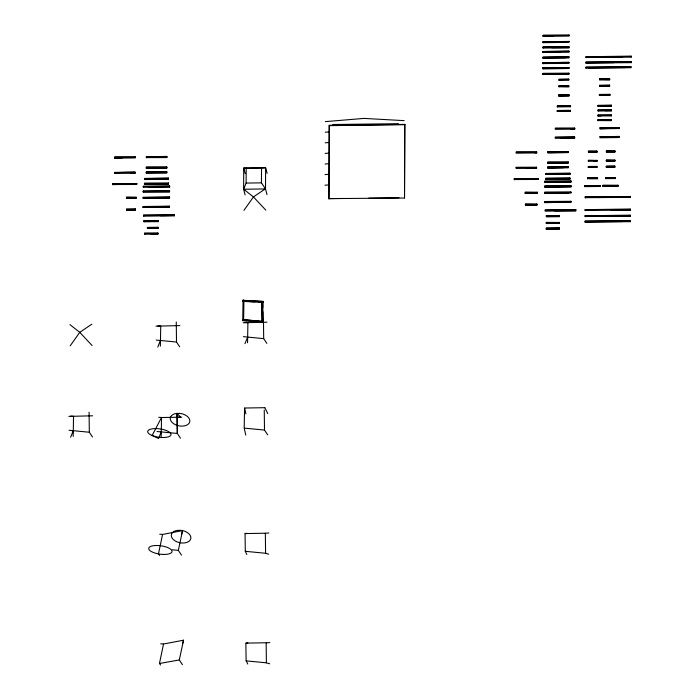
<?xml version="1.0" encoding="UTF-8"?>
<svg xmlns="http://www.w3.org/2000/svg" width="700" height="700" viewBox="0 0 700 700"><rect width="100%" height="100%" fill="white"/><g stroke="black" fill="none" stroke-linecap="round" stroke-linejoin="round"><path stroke-width="1.05" d="M112.796 184.546L112.796 183.697L136.867 183.627L136.867 184.476L112.796 184.546L120.435 184.45M112.857 184.774L112.796 183.697M114.634 172.384L114.695 173.46L135.153 173.206L135.1 172.13L114.634 172.384L114.695 173.46M135.188 156.844L135.24 157.92L114.782 158.174L114.721 157.097L135.249 157.071L114.721 157.097M114.782 158.174L114.782 157.325M136.159 197.129L136.211 198.205L126.578 198.327L126.525 197.251L136.22 197.356L126.525 197.251M126.7 209.956L126.7 209.107L135.459 208.994L135.511 210.07L126.7 209.956L135.511 210.07M126.753 210.184L126.7 209.107M135.459 209.843L135.459 208.994M143.194 207.357L143.202 206.509L169.435 206.185L169.487 207.252L143.194 207.357L169.487 207.252M143.246 198.144L143.255 197.295L169.487 196.971L169.54 198.039L143.246 198.144L169.54 198.039M143.281 191.905L143.29 191.065L169.523 190.732L169.575 191.809L143.281 191.905L169.575 191.809M143.316 186.244L143.369 187.32L169.601 186.996L169.61 186.148L143.316 186.244L143.369 187.32M143.255 207.585L143.202 206.509M143.308 198.371L143.255 197.295M143.343 192.133L143.29 191.065M143.684 215.093L143.736 216.169L174.396 215.784L174.396 214.935L143.684 215.093L143.736 216.169M143.946 221.629L143.955 220.78L158.025 220.832L158.016 221.681L143.946 221.629L150.412 221.55M144.008 221.856L143.955 220.78M168.455 183.006L168.508 184.082L144.498 184.38L144.445 183.304L168.516 183.234L144.445 183.304M168.481 178.194L168.534 179.261L144.532 179.567L144.471 178.491L168.481 178.194L144.471 178.491M144.76 233.152L144.812 234.229L157.946 234.062L157.955 233.214L144.76 233.152L144.812 234.229M166.749 171.736L166.801 172.812L146.335 173.066L146.282 171.99L166.81 171.964L146.282 171.99M166.775 166.924L166.827 168L146.37 168.254L146.309 167.178L166.836 167.151L146.309 167.178M166.836 156.45L166.889 157.526L146.37 157.553L146.37 156.704L166.836 156.45L146.37 156.704M146.335 173.066L146.344 172.218M146.37 168.254L146.37 167.405M146.423 157.78L146.431 156.931M147.411 228.252L147.42 227.404L157.929 227.273L157.981 228.349L147.411 228.252L157.981 228.349M147.472 228.48L147.42 227.404M157.946 234.062L157.894 232.986M157.92 228.121L157.929 227.273M157.964 220.605L158.016 221.681M169.426 207.034L169.435 206.185M169.479 197.82L169.487 196.971M169.514 191.581L169.523 190.732M169.601 186.996L169.549 185.92M174.396 215.784L174.335 214.707M267.015 194.626L265.501 188.956L243.609 189.227L246.12 183.059L246.207 168.219L243.723 168.026L243.609 189.227L245.114 194.906M245.236 173.731L243.723 168.053L265.624 167.755L265.501 188.956L261.45 182.866L261.537 168.026L265.624 167.755L267.137 173.425M328.877 198.625L329.254 125.317L404.801 124.381L404.512 198.013L328.877 198.625L342.904 198.45M328.965 198.949L329.254 125.317M404.801 124.381L404.512 198.013M514.299 179.778L514.246 178.71L538.309 178.631L538.309 179.48L514.238 179.55M536.541 167.143L536.602 168.21L516.136 168.472L516.084 167.396L536.602 167.37L516.084 167.396M536.629 151.847L536.69 152.924L516.224 153.178L516.171 152.101L536.69 152.075L516.171 152.101M525.227 193.366L525.166 192.29L537.346 192.369L537.346 193.218L525.227 193.366L537.346 193.218M536.9 204.006L536.961 205.074L525.472 205.222L525.42 204.146L536.961 204.225L525.42 204.146M525.472 205.222L525.481 204.374M537.285 192.99L537.285 192.141M538.309 179.48L538.247 178.404M568.837 73.106L568.89 74.183L542.981 74.506L542.92 73.43L568.899 73.334L542.92 73.43M568.872 67.41L568.925 68.486L543.016 68.81L542.955 67.734L568.934 67.638L542.955 67.734M568.899 62.361L568.951 63.438L542.981 63.534L542.99 62.685L568.899 62.361L542.99 62.685M568.934 56.866L568.986 57.942L543.016 58.03L543.016 57.19L568.934 56.866L543.016 57.19M568.96 51.188L569.021 52.264L543.043 52.36L543.051 51.511L568.96 51.188L543.051 51.511M543.077 46.979L543.13 48.055L569.048 47.731L568.986 46.655L543.077 46.979L543.13 48.055M569.021 41.274L569.074 42.341L543.165 42.665L543.104 41.589L569.082 41.492L543.104 41.589M569.056 35L569.109 36.076L543.2 36.4L543.148 35.324L569.117 35.227L543.148 35.324M542.981 74.506L542.981 73.657M543.016 68.81L543.016 67.961M543.043 63.761L543.043 62.913M543.069 58.258L543.077 57.409M543.104 52.587L543.113 51.739M543.165 42.665L543.165 41.816M543.2 36.4L543.2 35.551M570.876 201.189L570.929 202.265L544.696 202.589L544.644 201.513L570.938 201.416L544.644 201.513M570.929 191.975L570.981 193.051L544.749 193.375L544.696 192.299L570.99 192.202L544.696 192.299M570.964 185.745L571.016 186.812L544.784 187.145L544.731 186.069L571.025 185.964L544.731 186.069M570.99 180.924L571.051 182L544.819 182.324L544.758 181.248L571.051 181.151L544.758 181.248M575.776 209.711L575.837 210.787L545.178 211.173L545.125 210.096L575.776 209.711L545.125 210.096M545.947 179.384L545.886 178.316L569.896 178.01L569.949 179.086L545.886 179.156L569.949 179.086M545.974 174.571L545.913 173.495L569.923 173.197L569.984 174.274L545.913 174.344L569.984 174.274M559.335 227.999L559.387 229.066L546.254 229.233L546.201 228.156L559.335 227.999L546.201 228.156M559.37 222.276L559.423 223.352L546.289 223.519L546.227 222.442L559.431 222.504L546.227 222.442M559.405 215.617L559.466 216.685L546.324 216.851L546.271 215.775L559.405 215.617L546.271 215.775M568.19 166.749L568.242 167.816L547.785 168.079L547.724 167.002L568.251 166.976L547.724 167.002M568.216 161.928L568.269 163.004L547.811 163.258L547.75 162.181L568.278 162.155L547.75 162.181M568.278 151.454L568.33 152.53L547.872 152.784L547.811 151.707L568.339 151.681L547.811 151.707M574.63 137.016L574.691 138.093L555.293 138.329L555.24 137.252L574.63 137.016L555.24 137.252M574.683 128.03L574.735 129.106L555.345 129.351L555.293 128.275L574.744 128.258L555.293 128.275M557.314 111.317L557.322 110.469L570.456 110.311L570.517 111.379L557.314 111.317L570.517 111.379M557.349 105.849L557.401 106.916L570.544 106.759L570.544 105.91L557.349 105.849L557.401 106.916M557.375 111.545L557.322 110.469M568.986 94.806L569.048 95.882L558.67 96.014L558.617 94.938L569.048 95.034L558.617 94.938M559.011 86.853L558.959 85.776L568.75 85.663L568.811 86.73L558.95 86.625L568.811 86.73M568.785 79.223L568.846 80.299L559.055 80.421L558.994 79.345L568.785 79.223L558.994 79.345M569.896 178.859L569.896 178.01M569.923 174.046L569.923 173.197M570.456 111.151L570.456 110.311M570.491 105.683L570.544 106.759M584.885 185.57L584.938 186.646L600.093 186.454L600.093 185.605L584.885 185.57L584.938 186.646M585.113 222.241L585.06 221.165L630.219 220.832L630.21 221.681L585.051 222.014L622.633 221.55M585.148 216.737L585.086 215.661L630.245 215.329L630.245 216.178L585.086 216.51M585.183 210.674L585.121 209.597L630.28 209.265L630.28 210.114L585.121 210.446L592.637 210.35M585.253 197.916L585.2 196.84L630.359 196.508L630.35 197.356L585.191 197.689M585.996 68.276L585.944 67.2L631.102 66.868L631.094 67.716L585.935 68.049M586.031 63.228L585.97 62.151L631.129 61.81L631.129 62.659L585.97 63L613.883 62.65M586.058 57.724L586.005 56.647L631.164 56.315L631.155 57.164L585.996 57.496L622.51 57.041M587.571 178.867L587.519 177.791L597.555 177.896L597.546 178.745L587.51 178.64M588.376 167.571L588.315 166.495L596.82 166.39L596.872 167.466L588.315 167.344L596.872 167.466M588.411 161.429L588.35 160.352L596.916 160.475L596.907 161.324L588.35 161.201M588.464 152.276L588.403 151.2L596.907 151.095L596.96 152.171L588.403 152.049L596.96 152.171M596.811 167.239L596.82 166.39M596.907 161.324L596.855 160.248M596.907 151.944L596.907 151.095M597.546 178.745L597.494 177.669M598.062 120.514L598.071 119.665L611.205 119.499L611.266 120.575L598.062 120.514L611.266 120.575M598.089 115.885L598.097 115.036L611.293 115.097L611.293 115.946L598.089 115.885L601.125 115.85M598.124 109.961L598.185 111.038L611.319 110.871L611.327 110.022L598.124 109.961L598.185 111.038M598.15 106.181L598.15 105.332L611.293 105.175L611.345 106.251L598.15 106.181L611.345 106.251M598.124 120.741L598.071 119.665M598.15 116.112L598.097 115.036M598.211 106.409L598.15 105.332M599.41 95.279L599.419 94.43L609.796 94.299L609.849 95.375L599.41 95.279L609.849 95.375M599.471 95.506L599.419 94.43M599.76 86.118L599.76 85.269L609.56 85.155L609.613 86.223L599.76 86.118L609.613 86.223M599.795 79.686L599.804 78.837L609.595 78.715L609.648 79.791L599.795 79.686L609.648 79.791M599.821 86.345L599.76 85.269M599.856 79.914L599.804 78.837M619.343 136.456L619.395 137.532L600.005 137.778L599.952 136.701L619.343 136.456L599.952 136.701M619.395 127.479L619.447 128.546L600.058 128.791L600.005 127.715L619.456 127.697L600.005 127.715M600.093 186.454L600.031 185.377M618.03 185.159L618.082 186.235L602.936 186.419L602.875 185.343L618.091 185.386L602.875 185.343M615.484 177.45L615.545 178.518L605.57 178.649L605.509 177.572L615.545 177.678L605.509 177.572M605.57 178.649L605.57 177.8M614.819 166.162L614.871 167.239L606.305 167.116L606.314 166.268L614.819 166.162L606.314 166.268M614.854 160.02L614.906 161.096L606.401 161.201L606.349 160.125L614.906 160.248L606.349 160.125M614.906 150.876L614.959 151.952L606.454 152.058L606.401 150.981L614.959 151.104L606.401 150.981M606.366 167.344L606.375 166.495M606.401 161.201L606.41 160.352M606.454 152.058L606.462 151.209M609.551 85.995L609.56 85.155M609.586 79.564L609.595 78.715M609.788 95.147L609.796 94.299M611.205 120.347L611.205 119.499M611.231 114.879L611.293 115.946M611.319 110.871L611.266 109.795M611.284 106.024L611.293 105.175M630.157 220.605L630.21 221.681M630.245 216.178L630.192 215.101M630.28 210.114L630.227 209.037M630.35 197.356L630.298 196.28M631.067 61.591L631.129 62.659M631.102 56.087L631.155 57.164M73.185 436.38L73.544 416.299L70.718 416.08M160.37 346.168L160.729 326.086L157.903 325.868M161.175 437.596L161.534 417.515L158.707 417.296M242.751 320.53L243.049 300.274L243.924 300.283L243.626 320.539L242.751 320.53L242.743 319.506L261.966 321.37M247.555 342.764L247.914 322.691L245.088 322.473M242.97 301.35L243.119 300.274L263.401 301.464L263.261 302.531L242.97 301.35L243.119 300.274M262.85 311.762L262.859 322.543L242.568 320.582L242.743 319.506M262.859 322.543L263.034 321.466L242.629 319.734M181.51 555.144L178.334 550.366L182.586 530.609L162.566 534.433L158.471 553.91L159.609 555.415M160.58 665L159.451 663.504L163.529 644.017L183.549 640.194L179.296 659.96L182.472 664.729M181.633 533.934L182.586 530.609M182.595 643.528L183.549 640.194M70.595 437.281L73.281 430.692M157.78 347.069L160.475 340.48M161.271 431.909L158.585 438.498L152.127 435.496L161.534 417.515L181.816 417.183M244.965 343.674L247.651 337.085M242.568 320.582L243.626 320.539M263.401 301.464L242.987 300.501M263.261 302.531L259.114 302.059M70.21 345.809L79.756 332.342L91.814 324.17M243.906 210.394L253.444 196.919L265.501 188.746M159.451 663.504L179.296 659.96M268.835 532.997L265.344 533.234L265.589 553.271L245.297 551.311L245.061 533.566L246.943 533.269M246.094 643.142L247.905 642.854M325.334 121.616L364.017 118.405L404.162 120.636M325.273 132.221L329.569 131.862M325.211 142.817L329.507 142.468M325.15 153.423L329.446 153.064M325.089 164.028L329.385 163.669M325.027 174.624L329.324 174.265M324.966 185.229L329.262 184.87M179.795 325.596L156.021 326.165M266.98 322.192L243.206 322.761M92.61 415.809L68.836 416.377M177.109 417.261L180.6 417.025L177.021 413.376M266.306 642.819L269.797 642.582M261.852 302.295L262.789 302.453L263.034 322.499L262.159 322.525L261.852 302.295L262.159 322.525M261.914 302.479L262.789 302.453M264.845 407.689L244.562 408.021L244.204 428.102L264.495 430.062L267.662 434.831M245.061 533.566L265.344 533.234M543.139 36.172L552.86 36.05M543.104 42.438L550.664 42.35M543.139 47.206L568.986 46.655M551.714 47.722L569.048 47.731M543.043 52.36L560.324 52.141M631.164 56.315L586.005 56.647M543.016 58.03L565.688 57.75M631.129 61.81L585.97 62.151M542.981 63.534L557.016 63.359M631.102 66.868L585.944 67.2M542.955 68.582L568.925 68.486M588.087 68.022L625.669 67.55M542.92 74.279L568.89 74.183M599.856 79.065L609.656 78.942M562.258 80.159L559.055 80.421M568.811 85.881L558.959 85.776M599.821 85.496L609.613 85.374M599.48 94.657L609.858 94.526M557.41 106.067L570.544 105.91M598.211 105.56L611.354 105.402M557.384 110.696L570.517 110.53M598.185 110.189L611.327 110.022M605.194 110.723L611.258 110.644M598.159 115.264L611.293 115.097M598.133 119.893L611.266 119.726M332.692 124.513L398.379 123.699M329.35 125.65L404.889 124.714M570.369 128.931L574.735 129.106M609.691 128.441L600.058 128.791M560.621 138.04L574.691 138.093M596.969 151.322L588.403 151.2M114.721 157.946L122.255 157.85M146.37 157.553L166.889 157.526M534.476 152.722L536.69 152.924M606.392 151.83L614.959 151.952M596.916 160.475L588.35 160.352M593.661 161.131L596.846 161.096M606.34 160.974L614.906 161.096M146.309 168.026L166.827 168M246.207 168.219L261.537 168.026M114.695 172.611L135.1 172.13M596.881 166.617L588.315 166.495M130.786 173.031L135.153 173.206M146.282 172.839L166.801 172.812M525.77 168.123L536.602 168.21M563.876 167.65L547.785 168.079M606.305 167.116L614.871 167.239M569.984 173.425L545.913 173.495M145.556 179.322L168.534 179.261M112.857 183.925L136.867 183.627M538.309 178.631L514.246 178.71M569.957 178.237L545.886 178.316M597.555 177.896L587.519 177.791M532.788 179.322L538.247 179.252M589.505 178.614L597.485 178.518M605.509 178.421L615.545 178.518M246.12 183.059L261.45 182.866M143.377 186.471L169.61 186.148M148.776 187.023L169.549 186.769M143.351 191.284L169.584 190.96M584.946 185.798L600.093 185.605M591.369 186.331L600.031 186.226M537.346 192.369L525.166 192.29M143.316 197.523L169.549 197.199M568.741 192.85L544.749 193.375M368.804 198.126L399.026 197.75M630.359 196.508L585.2 196.84M598.08 197.531L630.289 197.129M143.264 206.736L169.496 206.412M126.761 209.335L135.52 209.221M525.411 204.995L536.961 205.074M143.745 215.32L174.396 214.935M630.28 209.265L585.121 209.597M160.589 215.731L174.335 215.556M554.636 210.822L575.837 210.787M610.89 210.123L630.219 209.886M144.008 221.008L158.025 220.832M630.245 215.329L585.086 215.661M591.526 216.431L630.184 215.95M630.219 220.832L585.06 221.165M147.472 227.631L157.99 227.5M144.812 233.38L157.955 233.214M150.815 233.922L157.885 233.835M243.985 300.457L243.049 300.274M247.371 301.376L254.844 301.814M159.731 534.205L162.566 534.433M160.702 643.799L163.529 644.017M242.69 320.355L246.96 320.766M249.095 320.976L253.365 321.387M256.567 321.694L261.905 322.21M243.399 336.674L263.69 338.634L266.858 343.402M156.214 340.069L176.505 342.029L179.673 346.797M157.019 431.498L177.31 433.457L180.477 438.226M69.029 430.281L89.32 432.241L92.487 437.01M172.279 549.789L178.334 550.366M266.394 662.821L246.111 660.861L245.866 643.108L266.158 642.775L266.394 662.821L269.675 663.784M265.431 553.227L268.713 554.199M243.661 189.227L253.444 196.919L265.808 210.123M69.965 324.642L79.756 332.342L92.111 345.537M264.924 407.829L267.785 413.63M245.263 551.241L246.82 554.47M246.225 660.835L247.782 664.055M618.082 186.235L602.936 186.419M569.048 95.882L558.67 96.014M568.33 152.53L547.872 152.784M568.269 163.004L547.811 163.258M571.051 182L544.819 182.324M571.016 186.812L544.784 187.145M570.929 202.265L544.696 202.589M559.423 223.352L546.289 223.519M559.387 229.066L546.254 229.233M168.508 184.082L144.498 184.38M136.211 198.205L126.578 198.327M244.598 408.161L245.892 413.901M244.256 428.321L245.77 435.102M177.021 413.394L177.31 433.457L177.065 413.411M263.445 318.588L263.69 338.634M264.25 410.016L264.495 430.062M262.727 302.269L262.797 307.545M176.26 321.983L176.505 342.029M89.075 412.195L89.32 432.241M170.52 417.13L170.511 417.156A9.922 6.212 11.3 0 0 178.316 425.705L178.64 425.784A9.922 6.212 11.3 0 0 181.081 426.108L181.589 426.125A9.922 6.212 11.3 0 0 189.779 421.724A9.922 6.212 11.3 0 0 184.056 414.47L183.794 414.374A9.922 6.212 11.3 0 0 181.44 413.674L178.99 413.359A9.922 6.212 11.3 0 0 170.599 416.955L170.529 417.104M171.544 534.039L171.535 534.065A9.922 6.212 11.3 0 0 179.349 542.614L179.673 542.692A9.922 6.212 11.3 0 0 182.105 543.016L182.612 543.034A9.922 6.212 11.3 0 0 190.811 538.633A9.922 6.212 11.3 0 0 185.089 531.379L184.826 531.282A9.922 6.212 11.3 0 0 182.464 530.582L179.952 530.267A9.922 6.212 11.3 0 0 171.623 533.864L171.544 534.039M161.989 437.5L161.464 437.474A11.777 4.2 8 0 1 158.935 437.238L157.771 437.054A11.777 4.2 8 0 1 156.494 436.809L155.12 436.485A11.777 4.2 8 0 1 148.12 432.836L148.024 432.705A11.777 4.2 8 0 1 151.366 428.986A11.777 4.2 8 0 1 162.811 429.433L163.748 429.669A11.777 4.2 8 0 1 170.992 434.814A11.777 4.2 8 0 1 161.989 437.5M163.021 554.418L162.558 554.391A11.777 4.2 8 0 1 159.959 554.146L158.751 553.962A11.777 4.2 8 0 1 157.518 553.718L156.082 553.376A11.777 4.2 8 0 1 149.144 549.745L149.021 549.561A11.777 4.2 8 0 1 152.39 545.895A11.777 4.2 8 0 1 163.844 546.341L164.771 546.577A11.777 4.2 8 0 1 172.025 551.722A11.777 4.2 8 0 1 163.021 554.418"/></g></svg>
